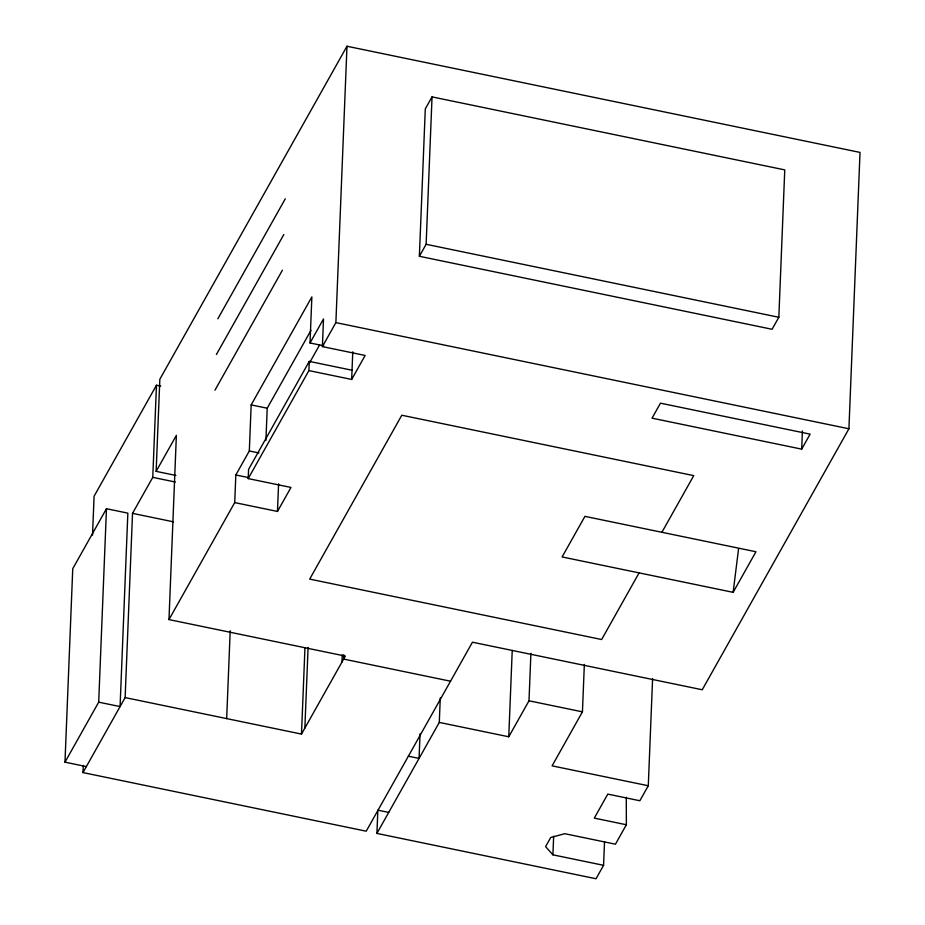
<?xml version="1.0" encoding="UTF-8"?>
<svg xmlns="http://www.w3.org/2000/svg" width="925" height="925" viewBox="0 0 925 925"><rect width="100%" height="100%" fill="white"/><g stroke="black" fill="none" stroke-linecap="round" stroke-linejoin="round"><path stroke-width="1.39" d="M64.981 762.165L72.751 568.713L106.468 508.715L127.847 513.144L120.077 706.584L98.698 702.168L64.981 762.165L86.36 766.582M175.877 475.438L156.14 471.357L159.84 379.238L346.979 46.25L860.019 152.417L848.919 428.772L702.237 689.761L472.444 642.204L366.219 831.193L82.984 772.583L83.273 765.391M92.523 535.089L94.084 496.228L156.464 385.239L160.696 386.107M98.698 702.168L106.468 508.715M82.984 772.583L125.129 697.589L132.529 513.352L152.764 477.358L156.464 385.239M125.129 697.589L301.492 734.08L345.326 656.091L168.974 619.588L176.374 435.351L156.14 471.357M168.974 619.588L234.719 502.599L235.829 474.964L249.322 450.961L251.172 404.907L311.864 296.913L310.014 342.967L323.808 345.823M226.671 718.598L230.198 630.804M234.719 502.599L277.477 511.444L290.97 487.44L248.212 478.595L248.582 469.391L309.274 361.386L352.032 370.243M265.914 440.462L267.209 408.226L310.962 330.364M277.477 511.444L278.587 483.81M248.212 478.595L308.904 370.601L309.274 361.386M301.492 734.08L304.961 647.72M304.857 728.079L308.094 647.477M308.904 370.601L351.662 379.447L365.144 355.454L322.397 346.609L323.507 318.963L310.014 342.967M322.397 346.609L335.879 322.605L346.979 46.25M351.662 379.447L352.772 351.812M341.949 662.092L342.238 654.888M343.811 654.773L343.637 659.086L450.521 681.205M604.511 842.004L603.574 865.314L596.024 878.75L376.914 833.413L377.839 810.381M419.372 256.283L425.292 108.896L432.044 96.894L784.758 169.888L778.838 317.275L772.086 329.277L419.372 256.283L426.124 244.292L432.044 96.894M420.042 733.872L419.06 758.407L408.376 756.199M376.914 833.413L439.294 722.413L440.277 697.878M439.294 722.413L508.762 736.786L512.23 650.425M508.762 736.786L528.996 700.792L530.904 653.385M603.574 865.314L552.907 854.827L553.659 836.246M652.599 678.534L648.286 785.753L552.098 765.854L582.438 711.845L584.346 664.439M801.686 449.134L810.115 434.137L660.473 403.173L652.044 418.169L801.686 449.134L802.414 430.934M733.132 592.335L755.945 551.751L584.935 516.358L562.111 556.954L733.132 592.335L738.589 548.675M217.838 318.801L285.282 198.806M216.404 354.495L283.848 234.499M214.97 390.188L282.414 270.192M309.667 362.612L319.553 345.025M639.094 572.876L601.643 639.522L309.69 579.108L401.797 415.233L693.75 475.635L661.907 532.291M626.283 797.234L626.364 824.753L615.449 844.19L564.782 833.702L550.722 837.495L545.6 846.618L552.907 854.827M648.286 785.753L639.857 800.749L607.794 794.112L594.301 818.116L626.364 824.753M426.124 244.292L778.838 317.275M335.879 322.605L848.919 428.772M251.172 404.907L267.209 408.226M249.322 450.961L258.977 452.961M235.829 474.964L248.247 477.531M152.764 477.358L175.334 482.029M132.529 513.352L173.426 521.816M528.996 700.792L582.438 711.845M378.024 810.196L388.708 812.416"/></g></svg>
